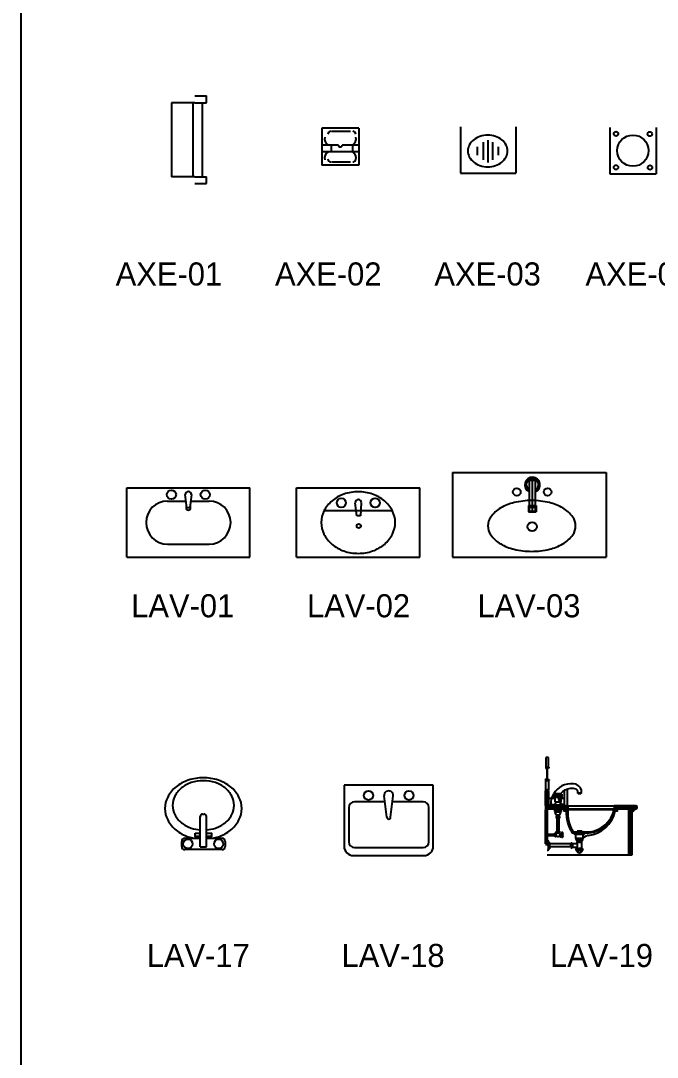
# Model space of a CAD drawing. Header units: millimetres. Extents: x 203.7 to 271.7, y 165.9 to 194.2.
# Drawn here: x 250.18 to 254.32, y 180.43 to 187.16 of the extents above; entities that cross this region are included whole.
import ezdxf

# ---------------------------------------------------------------- set-up
doc = ezdxf.new("R2010")
doc.units = ezdxf.units.MM
doc.linetypes.add('HIDDEN', pattern=[0.375, 0.25, -0.125])
doc.layers.add('1', color=7, linetype='Continuous')
doc.layers.add('ACCESORI', color=252, linetype='Continuous')

# ---------------------------------------------------------------- blocks, each defined once
blk = doc.blocks.new('*X42')
at = {"color": 0}
for p, q in [((2.9687, 1.9187), (2.9701, 1.92)), ((2.9693, 1.9175), (2.9718, 1.92)), ((2.9711, 1.9175), (2.9736, 1.92)), ((2.9729, 1.9175), (2.9754, 1.92)), ((2.9746, 1.9175), (2.9771, 1.92)), ((2.9764, 1.9175), (2.9789, 1.92)), ((2.9782, 1.9175), (2.9807, 1.92)), ((2.9799, 1.9175), (2.9812, 1.9188))]:
    blk.add_line(p, q, dxfattribs=at)
blk = doc.blocks.new('*X41')
at = {"color": 0}
for p, q in [((2.955, 1.9725), (2.955, 1.9725)), ((2.955, 1.9688), (2.955, 1.9688)), ((2.955, 1.965), (2.955, 1.965)), ((2.9559, 1.9706), (2.9559, 1.9706)), ((2.9559, 1.9669), (2.9559, 1.9669)), ((2.9559, 1.9631), (2.9559, 1.9631)), ((2.9569, 1.9725), (2.9569, 1.9725)), ((2.9569, 1.9688), (2.9569, 1.9688)), ((2.9569, 1.965), (2.9569, 1.965)), ((2.9578, 1.9706), (2.9578, 1.9706)), ((2.9578, 1.9669), (2.9578, 1.9669)), ((2.9578, 1.9631), (2.9578, 1.9631)), ((2.9588, 1.9725), (2.9588, 1.9725)), ((2.9588, 1.9688), (2.9588, 1.9688)), ((2.9588, 1.965), (2.9588, 1.965)), ((2.9597, 1.9706), (2.9597, 1.9706)), ((2.9597, 1.9669), (2.9597, 1.9669)), ((2.9597, 1.9631), (2.9597, 1.9631)), ((2.9606, 1.9725), (2.9606, 1.9725)), ((2.9606, 1.9688), (2.9606, 1.9688)), ((2.9606, 1.965), (2.9606, 1.965)), ((2.9616, 1.9706), (2.9616, 1.9706)), ((2.9616, 1.9669), (2.9616, 1.9669)), ((2.9616, 1.9631), (2.9616, 1.9631)), ((2.9625, 1.9725), (2.9625, 1.9725)), ((2.9625, 1.9688), (2.9625, 1.9688)), ((2.9625, 1.965), (2.9625, 1.965)), ((2.9634, 1.9706), (2.9634, 1.9706)), ((2.9634, 1.9669), (2.9634, 1.9669)), ((2.9634, 1.9631), (2.9634, 1.9631)), ((2.9644, 1.9725), (2.9644, 1.9725)), ((2.9644, 1.9688), (2.9644, 1.9688)), ((2.9644, 1.965), (2.9644, 1.965)), ((2.9653, 1.9706), (2.9653, 1.9706)), ((2.9653, 1.9669), (2.9653, 1.9669)), ((2.9653, 1.9631), (2.9653, 1.9631)), ((2.9663, 1.9725), (2.9663, 1.9725)), ((2.9663, 1.9688), (2.9663, 1.9688)), ((2.9663, 1.965), (2.9663, 1.965)), ((2.9672, 1.9706), (2.9672, 1.9706)), ((2.9672, 1.9669), (2.9672, 1.9669)), ((2.9672, 1.9631), (2.9672, 1.9631)), ((2.9681, 1.9725), (2.9681, 1.9725)), ((2.9681, 1.9688), (2.9681, 1.9688)), ((2.9681, 1.965), (2.9681, 1.965)), ((2.9691, 1.9706), (2.9691, 1.9706)), ((2.9691, 1.9669), (2.9691, 1.9669)), ((2.9691, 1.9631), (2.9691, 1.9631)), ((2.97, 1.9725), (2.97, 1.9725)), ((2.97, 1.9688), (2.97, 1.9688)), ((2.97, 1.965), (2.97, 1.965)), ((2.9709, 1.9706), (2.9709, 1.9706)), ((2.9709, 1.9669), (2.9709, 1.9669)), ((2.9709, 1.9631), (2.9709, 1.9631)), ((2.9719, 1.9725), (2.9719, 1.9725)), ((2.9719, 1.9688), (2.9719, 1.9688)), ((2.9719, 1.965), (2.9719, 1.965)), ((2.9728, 1.9706), (2.9728, 1.9706)), ((2.9728, 1.9669), (2.9728, 1.9669)), ((2.9728, 1.9631), (2.9728, 1.9631)), ((2.9738, 1.9725), (2.9738, 1.9725)), ((2.9738, 1.9688), (2.9738, 1.9688)), ((2.9738, 1.965), (2.9738, 1.965)), ((2.9747, 1.9706), (2.9747, 1.9706)), ((2.9747, 1.9669), (2.9747, 1.9669)), ((2.9747, 1.9631), (2.9747, 1.9631)), ((2.9756, 1.9725), (2.9756, 1.9725)), ((2.9756, 1.9688), (2.9756, 1.9688)), ((2.9756, 1.965), (2.9756, 1.965)), ((2.9766, 1.9706), (2.9766, 1.9706)), ((2.9766, 1.9669), (2.9766, 1.9669)), ((2.9766, 1.9631), (2.9766, 1.9631)), ((2.9775, 1.9725), (2.9775, 1.9725)), ((2.9775, 1.9688), (2.9775, 1.9688)), ((2.9775, 1.965), (2.9775, 1.965)), ((2.9784, 1.9706), (2.9784, 1.9706)), ((2.9784, 1.9669), (2.9784, 1.9669)), ((2.9784, 1.9631), (2.9784, 1.9631)), ((2.9794, 1.9725), (2.9794, 1.9725)), ((2.9794, 1.9688), (2.9794, 1.9688)), ((2.9794, 1.965), (2.9794, 1.965)), ((2.9803, 1.9706), (2.9803, 1.9706)), ((2.9803, 1.9669), (2.9803, 1.9669)), ((2.9803, 1.9631), (2.9803, 1.9631)), ((2.9813, 1.9725), (2.9813, 1.9725)), ((2.9813, 1.9688), (2.9813, 1.9688)), ((2.9813, 1.965), (2.9813, 1.965)), ((2.9822, 1.9706), (2.9822, 1.9706)), ((2.9822, 1.9669), (2.9822, 1.9669)), ((2.9822, 1.9631), (2.9822, 1.9631)), ((2.9831, 1.9725), (2.9831, 1.9725)), ((2.9831, 1.9688), (2.9831, 1.9688)), ((2.9831, 1.965), (2.9831, 1.965)), ((2.9841, 1.9706), (2.9841, 1.9706)), ((2.9841, 1.9669), (2.9841, 1.9669)), ((2.9841, 1.9631), (2.9841, 1.9631)), ((2.985, 1.9725), (2.985, 1.9725)), ((2.985, 1.9688), (2.985, 1.9688)), ((2.985, 1.965), (2.985, 1.965)), ((2.9859, 1.9706), (2.9859, 1.9706)), ((2.9859, 1.9669), (2.9859, 1.9669)), ((2.9859, 1.9631), (2.9859, 1.9631)), ((2.9869, 1.9725), (2.9869, 1.9725)), ((2.9869, 1.9688), (2.9869, 1.9688)), ((2.9869, 1.965), (2.9869, 1.965)), ((2.9878, 1.9706), (2.9878, 1.9706)), ((2.9878, 1.9669), (2.9878, 1.9669)), ((2.9878, 1.9631), (2.9878, 1.9631)), ((2.9888, 1.9725), (2.9888, 1.9725)), ((2.9888, 1.9688), (2.9888, 1.9688)), ((2.9888, 1.965), (2.9888, 1.965)), ((2.9897, 1.9706), (2.9897, 1.9706)), ((2.9897, 1.9669), (2.9897, 1.9669)), ((2.9897, 1.9631), (2.9897, 1.9631)), ((2.9906, 1.9725), (2.9906, 1.9725)), ((2.9906, 1.9688), (2.9906, 1.9688)), ((2.9906, 1.965), (2.9906, 1.965)), ((2.9916, 1.9706), (2.9916, 1.9706)), ((2.9916, 1.9669), (2.9916, 1.9669)), ((2.9916, 1.9631), (2.9916, 1.9631)), ((2.9925, 1.9725), (2.9925, 1.9725)), ((2.9925, 1.9688), (2.9925, 1.9688)), ((2.9925, 1.965), (2.9925, 1.965)), ((2.9934, 1.9706), (2.9934, 1.9706)), ((2.9934, 1.9669), (2.9934, 1.9669)), ((2.9934, 1.9631), (2.9934, 1.9631)), ((2.9944, 1.9725), (2.9944, 1.9725)), ((2.9944, 1.9688), (2.9944, 1.9688)), ((2.9944, 1.965), (2.9944, 1.965))]:
    blk.add_line(p, q, dxfattribs=at)
blk = doc.blocks.new('*X40')
at = {"color": 0}
for p, q in [((3.0945, 1.7172), (3.0945, 1.7172)), ((3.0945, 1.7141), (3.0945, 1.7141)), ((3.0953, 1.7188), (3.0953, 1.7188)), ((3.0953, 1.7156), (3.0953, 1.7156)), ((3.0953, 1.7125), (3.0953, 1.7125)), ((3.0961, 1.7172), (3.0961, 1.7172)), ((3.0961, 1.7141), (3.0961, 1.7141)), ((3.0969, 1.7188), (3.0969, 1.7188)), ((3.0969, 1.7156), (3.0969, 1.7156)), ((3.0969, 1.7125), (3.0969, 1.7125)), ((3.0977, 1.7172), (3.0977, 1.7172)), ((3.0977, 1.7141), (3.0977, 1.7141)), ((3.0984, 1.7188), (3.0984, 1.7188)), ((3.0984, 1.7156), (3.0984, 1.7156)), ((3.0984, 1.7125), (3.0984, 1.7125)), ((3.0992, 1.7172), (3.0992, 1.7172)), ((3.0992, 1.7141), (3.0992, 1.7141)), ((3.1, 1.7188), (3.1, 1.7188)), ((3.1, 1.7156), (3.1, 1.7156)), ((3.1, 1.7125), (3.1, 1.7125)), ((3.1008, 1.7172), (3.1008, 1.7172)), ((3.1008, 1.7141), (3.1008, 1.7141)), ((3.1016, 1.7188), (3.1016, 1.7188)), ((3.1016, 1.7156), (3.1016, 1.7156)), ((3.1016, 1.7125), (3.1016, 1.7125)), ((3.1023, 1.7172), (3.1023, 1.7172)), ((3.1023, 1.7141), (3.1023, 1.7141)), ((3.1031, 1.7188), (3.1031, 1.7188)), ((3.1031, 1.7156), (3.1031, 1.7156)), ((3.1031, 1.7125), (3.1031, 1.7125)), ((3.1039, 1.7172), (3.1039, 1.7172)), ((3.1039, 1.7141), (3.1039, 1.7141)), ((3.1047, 1.7188), (3.1047, 1.7188)), ((3.1047, 1.7156), (3.1047, 1.7156)), ((3.1047, 1.7125), (3.1047, 1.7125)), ((3.1055, 1.7172), (3.1055, 1.7172)), ((3.1055, 1.7141), (3.1055, 1.7141)), ((3.1062, 1.7188), (3.1062, 1.7188)), ((3.1062, 1.7156), (3.1062, 1.7156)), ((3.1062, 1.7125), (3.1062, 1.7125)), ((3.107, 1.7172), (3.107, 1.7172)), ((3.107, 1.7141), (3.107, 1.7141)), ((3.1078, 1.7188), (3.1078, 1.7188)), ((3.1078, 1.7156), (3.1078, 1.7156)), ((3.1078, 1.7125), (3.1078, 1.7125)), ((3.1086, 1.7172), (3.1086, 1.7172)), ((3.1086, 1.7141), (3.1086, 1.7141)), ((3.1094, 1.7188), (3.1094, 1.7188)), ((3.1094, 1.7156), (3.1094, 1.7156)), ((3.1094, 1.7125), (3.1094, 1.7125)), ((3.1102, 1.7172), (3.1102, 1.7172)), ((3.1102, 1.7141), (3.1102, 1.7141)), ((3.1109, 1.7188), (3.1109, 1.7188)), ((3.1109, 1.7156), (3.1109, 1.7156)), ((3.1109, 1.7125), (3.1109, 1.7125)), ((3.1117, 1.7172), (3.1117, 1.7172)), ((3.1117, 1.7141), (3.1117, 1.7141)), ((3.1125, 1.7188), (3.1125, 1.7188)), ((3.1125, 1.7156), (3.1125, 1.7156)), ((3.1125, 1.7125), (3.1125, 1.7125)), ((3.1133, 1.7172), (3.1133, 1.7172)), ((3.1133, 1.7141), (3.1133, 1.7141)), ((3.1141, 1.7188), (3.1141, 1.7188)), ((3.1141, 1.7156), (3.1141, 1.7156)), ((3.1141, 1.7125), (3.1141, 1.7125)), ((3.1148, 1.7172), (3.1148, 1.7172)), ((3.1148, 1.7141), (3.1148, 1.7141)), ((3.1156, 1.7188), (3.1156, 1.7188)), ((3.1156, 1.7156), (3.1156, 1.7156)), ((3.1156, 1.7125), (3.1156, 1.7125)), ((3.1164, 1.7172), (3.1164, 1.7172)), ((3.1164, 1.7141), (3.1164, 1.7141)), ((3.1172, 1.7188), (3.1172, 1.7188)), ((3.1172, 1.7156), (3.1172, 1.7156)), ((3.1172, 1.7125), (3.1172, 1.7125)), ((3.118, 1.7172), (3.118, 1.7172)), ((3.118, 1.7141), (3.118, 1.7141)), ((3.1187, 1.7188), (3.1187, 1.7188)), ((3.1187, 1.7156), (3.1187, 1.7156)), ((3.1187, 1.7125), (3.1187, 1.7125)), ((3.1195, 1.7172), (3.1195, 1.7172)), ((3.1195, 1.7141), (3.1195, 1.7141)), ((3.1203, 1.7188), (3.1203, 1.7188)), ((3.1203, 1.7156), (3.1203, 1.7156)), ((3.1203, 1.7125), (3.1203, 1.7125)), ((3.1211, 1.7172), (3.1211, 1.7172)), ((3.1211, 1.7141), (3.1211, 1.7141)), ((3.1219, 1.7188), (3.1219, 1.7188)), ((3.1219, 1.7156), (3.1219, 1.7156)), ((3.1219, 1.7125), (3.1219, 1.7125)), ((3.1227, 1.7172), (3.1227, 1.7172)), ((3.1227, 1.7141), (3.1227, 1.7141)), ((3.1234, 1.7188), (3.1234, 1.7188)), ((3.1234, 1.7156), (3.1234, 1.7156)), ((3.1234, 1.7125), (3.1234, 1.7125)), ((3.1242, 1.7172), (3.1242, 1.7172)), ((3.1242, 1.7141), (3.1242, 1.7141)), ((3.125, 1.7188), (3.125, 1.7188)), ((3.125, 1.7156), (3.125, 1.7156)), ((3.125, 1.7125), (3.125, 1.7125)), ((3.1258, 1.7172), (3.1258, 1.7172)), ((3.1258, 1.7141), (3.1258, 1.7141)), ((3.1266, 1.7188), (3.1266, 1.7188)), ((3.1266, 1.7156), (3.1266, 1.7156)), ((3.1266, 1.7125), (3.1266, 1.7125)), ((3.1273, 1.7172), (3.1273, 1.7172)), ((3.1273, 1.7141), (3.1273, 1.7141)), ((3.1281, 1.7188), (3.1281, 1.7188)), ((3.1281, 1.7156), (3.1281, 1.7156)), ((3.1281, 1.7125), (3.1281, 1.7125)), ((3.1289, 1.7172), (3.1289, 1.7172)), ((3.1289, 1.7141), (3.1289, 1.7141)), ((3.1297, 1.7188), (3.1297, 1.7188)), ((3.1297, 1.7156), (3.1297, 1.7156)), ((3.1297, 1.7125), (3.1297, 1.7125)), ((3.1305, 1.7172), (3.1305, 1.7172)), ((3.1305, 1.7141), (3.1305, 1.7141)), ((3.1312, 1.7188), (3.1312, 1.7188)), ((3.1312, 1.7156), (3.1312, 1.7156)), ((3.1312, 1.7125), (3.1312, 1.7125)), ((3.132, 1.7172), (3.132, 1.7172)), ((3.132, 1.7141), (3.132, 1.7141)), ((3.1328, 1.7188), (3.1328, 1.7188)), ((3.1328, 1.7156), (3.1328, 1.7156)), ((3.1328, 1.7125), (3.1328, 1.7125)), ((3.1336, 1.7172), (3.1336, 1.7172)), ((3.1336, 1.7141), (3.1336, 1.7141)), ((3.1344, 1.7188), (3.1344, 1.7188)), ((3.1344, 1.7156), (3.1344, 1.7156)), ((3.1344, 1.7125), (3.1344, 1.7125)), ((3.1352, 1.7172), (3.1352, 1.7172)), ((3.1352, 1.7141), (3.1352, 1.7141)), ((3.1359, 1.7188), (3.1359, 1.7188)), ((3.1359, 1.7156), (3.1359, 1.7156)), ((3.1359, 1.7125), (3.1359, 1.7125))]:
    blk.add_line(p, q, dxfattribs=at)
blk = doc.blocks.new('*X39')
at = {"color": 0}
for p, q in [((3.0951, 1.7825), (3.0976, 1.785)), ((3.0995, 1.7825), (3.102, 1.785)), ((3.1039, 1.7825), (3.1064, 1.785)), ((3.1083, 1.7825), (3.1108, 1.785)), ((3.1127, 1.7825), (3.1152, 1.785)), ((3.1172, 1.7825), (3.1197, 1.785)), ((3.1216, 1.7825), (3.1241, 1.785)), ((3.126, 1.7825), (3.1285, 1.785)), ((3.1304, 1.7825), (3.1329, 1.785)), ((3.1348, 1.7825), (3.135, 1.7827))]:
    blk.add_line(p, q, dxfattribs=at)
blk = doc.blocks.new('*X38')
at = {"color": 0}
for p, q in [((3.015, 1.972), (3.018, 1.975)), ((3.0168, 1.965), (3.0268, 1.975)), ((3.0257, 1.965), (3.0357, 1.975)), ((3.0315, 1.9532), (3.0396, 1.9613)), ((3.0316, 1.9621), (3.04, 1.9705)), ((3.0317, 1.9446), (3.0395, 1.9524)), ((3.0322, 1.9362), (3.0398, 1.9438)), ((3.033, 1.9281), (3.0403, 1.9355)), ((3.034, 1.9203), (3.0411, 1.9274)), ((3.0352, 1.9127), (3.0422, 1.9196)), ((3.0366, 1.9052), (3.0434, 1.9121)), ((3.0382, 1.898), (3.0449, 1.9047)), ((3.04, 1.891), (3.0466, 1.8975)), ((3.042, 1.8841), (3.0484, 1.8905)), ((3.0441, 1.8774), (3.0505, 1.8837)), ((3.0464, 1.8708), (3.0526, 1.8771)), ((3.0488, 1.8644), (3.055, 1.8706)), ((3.0514, 1.8582), (3.0575, 1.8643)), ((3.0541, 1.852), (3.0602, 1.8581)), ((3.057, 1.8461), (3.063, 1.852)), ((3.06, 1.8402), (3.0659, 1.8461)), ((3.0631, 1.8345), (3.069, 1.8404)), ((3.0663, 1.8289), (3.0722, 1.8347)), ((3.0697, 1.8234), (3.0763, 1.83)), ((3.0771, 1.822), (3.0851, 1.83)), ((3.086, 1.822), (3.0915, 1.8275)), ((3.0948, 1.822), (3.1, 1.8272))]:
    blk.add_line(p, q, dxfattribs=at)
blk = doc.blocks.new('*X37')
at = {"color": 0}
for p, q in [((3.3293, 1.9416), (3.343, 1.9553)), ((3.3347, 1.9559), (3.3539, 1.975)), ((3.3384, 1.9684), (3.345, 1.975)), ((3.3527, 1.965), (3.36, 1.9723)), ((3.2715, 1.8573), (3.316, 1.9018)), ((3.3017, 1.8963), (3.3302, 1.9248)), ((3.3208, 1.9243), (3.3379, 1.9413)), ((3.1301, 1.822), (3.1356, 1.8275)), ((3.139, 1.822), (3.147, 1.83)), ((3.1478, 1.822), (3.1558, 1.83)), ((3.1567, 1.822), (3.1647, 1.83)), ((3.1655, 1.822), (3.1735, 1.83)), ((3.1743, 1.822), (3.183, 1.8306)), ((3.1839, 1.8227), (3.1935, 1.8323)), ((3.1944, 1.8244), (3.2049, 1.8349)), ((3.2057, 1.8268), (3.2174, 1.8386)), ((3.2181, 1.8304), (3.2317, 1.844)), ((3.232, 1.8355), (3.2491, 1.8525)), ((3.2485, 1.8431), (3.277, 1.8717))]:
    blk.add_line(p, q, dxfattribs=at)
blk = doc.blocks.new('*X36')
at = {"color": 0}
for p, q in [((3.34, 1.9877), (3.3523, 2)), ((3.34, 1.9965), (3.3435, 2)), ((3.3412, 1.98), (3.3612, 2)), ((3.35, 1.98), (3.37, 2)), ((3.3589, 1.98), (3.3789, 2)), ((3.3677, 1.98), (3.3877, 2)), ((3.3765, 1.98), (3.3965, 2)), ((3.3854, 1.98), (3.4054, 2)), ((3.3942, 1.98), (3.4142, 2)), ((3.4031, 1.98), (3.4231, 2)), ((3.4119, 1.98), (3.4319, 2)), ((3.4207, 1.98), (3.4407, 2)), ((3.4296, 1.98), (3.4496, 2)), ((3.4384, 1.98), (3.4584, 2)), ((3.4472, 1.98), (3.4672, 2)), ((3.4561, 1.98), (3.4761, 2)), ((3.4649, 1.98), (3.4843, 1.9994)), ((3.4738, 1.98), (3.489, 1.9952)), ((3.4828, 1.9802), (3.4898, 1.9872))]:
    blk.add_line(p, q, dxfattribs=at)
blk = doc.blocks.new('*X35')
at = {"color": 0}
for p, q in [((2.895, 1.9846), (2.9104, 2)), ((2.895, 1.9934), (2.9016, 2)), ((2.8992, 1.98), (2.9192, 2)), ((2.9081, 1.98), (2.9281, 2)), ((2.9169, 1.98), (2.9369, 2)), ((2.9258, 1.98), (2.9458, 2)), ((2.9346, 1.98), (2.9546, 2)), ((2.9434, 1.98), (2.9634, 2)), ((2.9523, 1.98), (2.9723, 2)), ((2.9611, 1.98), (2.9811, 2)), ((2.9699, 1.98), (2.9899, 2)), ((2.9788, 1.98), (2.9988, 2)), ((2.9876, 1.98), (3.0076, 2)), ((2.9965, 1.98), (3.0165, 2)), ((3.0053, 1.98), (3.0253, 2)), ((3.0141, 1.98), (3.0341, 2)), ((3.023, 1.98), (3.04, 1.997)), ((3.0318, 1.98), (3.04, 1.9882))]:
    blk.add_line(p, q, dxfattribs=at)
blk = doc.blocks.new('*X34')
at = {"color": 0}
for p, q in [((3.457, 1.9632), (3.4718, 1.978)), ((3.457, 1.9721), (3.4629, 1.978))]:
    blk.add_line(p, q, dxfattribs=at)
blk = doc.blocks.new('*X33')
at = {"color": 0}
for p, q in [((3.435, 1.9589), (3.4511, 1.975)), ((3.435, 1.9678), (3.4422, 1.975)), ((3.435, 1.9501), (3.455, 1.9701)), ((3.435, 1.9412), (3.455, 1.9612)), ((3.435, 1.9324), (3.455, 1.9524)), ((3.435, 1.9236), (3.455, 1.9436)), ((3.435, 1.9147), (3.455, 1.9347)), ((3.435, 1.9059), (3.455, 1.9259)), ((3.435, 1.897), (3.455, 1.917)), ((3.435, 1.8882), (3.455, 1.9082)), ((3.435, 1.8794), (3.455, 1.8994)), ((3.435, 1.8705), (3.455, 1.8905)), ((3.435, 1.8617), (3.455, 1.8817)), ((3.435, 1.8528), (3.455, 1.8728)), ((3.435, 1.844), (3.455, 1.864)), ((3.435, 1.8352), (3.455, 1.8552)), ((3.435, 1.8263), (3.455, 1.8463)), ((3.435, 1.8175), (3.455, 1.8375)), ((3.435, 1.8087), (3.455, 1.8287)), ((3.435, 1.7998), (3.455, 1.8198)), ((3.435, 1.791), (3.455, 1.811)), ((3.435, 1.7821), (3.455, 1.8021)), ((3.435, 1.7733), (3.455, 1.7933)), ((3.435, 1.7645), (3.455, 1.7845)), ((3.435, 1.7556), (3.455, 1.7756)), ((3.435, 1.7468), (3.455, 1.7668)), ((3.435, 1.7379), (3.455, 1.7579)), ((3.435, 1.7291), (3.455, 1.7491)), ((3.435, 1.7203), (3.455, 1.7403)), ((3.435, 1.7114), (3.455, 1.7314)), ((3.435, 1.7026), (3.455, 1.7226)), ((3.435, 1.6937), (3.455, 1.7137)), ((3.435, 1.6849), (3.455, 1.7049)), ((3.4389, 1.68), (3.455, 1.6961)), ((3.4478, 1.68), (3.455, 1.6872))]:
    blk.add_line(p, q, dxfattribs=at)
blk = doc.blocks.new('*X32')
at = {"color": 0}
for p, q in [((2.895, 1.9669), (2.9031, 1.975)), ((2.895, 1.9581), (2.905, 1.9681)), ((2.895, 1.9492), (2.905, 1.9592)), ((2.895, 1.9404), (2.905, 1.9504)), ((2.895, 1.9316), (2.905, 1.9416)), ((2.895, 1.9227), (2.905, 1.9327)), ((2.895, 1.9139), (2.905, 1.9239)), ((2.895, 1.9051), (2.905, 1.9151)), ((2.895, 1.8962), (2.905, 1.9062)), ((2.895, 1.8874), (2.905, 1.8974)), ((2.895, 1.8785), (2.905, 1.8885)), ((2.895, 1.8697), (2.905, 1.8797)), ((2.895, 1.8609), (2.905, 1.8709)), ((2.895, 1.852), (2.905, 1.862)), ((2.895, 1.8432), (2.905, 1.8532)), ((2.895, 1.8343), (2.905, 1.8443)), ((2.895, 1.8255), (2.905, 1.8355)), ((2.895, 1.8167), (2.905, 1.8267)), ((2.895, 1.8078), (2.905, 1.8178)), ((2.895, 1.799), (2.905, 1.809)), ((2.895, 1.7901), (2.905, 1.8001)), ((2.895, 1.7813), (2.905, 1.7913)), ((2.895, 1.7725), (2.905, 1.7825)), ((2.895, 1.7636), (2.905, 1.7736)), ((2.895, 1.7548), (2.905, 1.7648))]:
    blk.add_line(p, q, dxfattribs=at)
blk = doc.blocks.new('*X31')
at = {"color": 0}
for p, q in [((1.73, -1.0277), (1.7477, -1.01)), ((1.73, -1.0206), (1.7406, -1.01)), ((1.73, -1.0136), (1.7336, -1.01)), ((1.73, -1.0348), (1.75, -1.0148)), ((1.73, -1.0419), (1.75, -1.0219)), ((1.73, -1.0489), (1.75, -1.0289)), ((1.73, -1.056), (1.75, -1.036)), ((1.73, -1.0631), (1.75, -1.0431)), ((1.73, -1.0701), (1.75, -1.0501)), ((1.73, -1.0772), (1.75, -1.0572)), ((1.73, -1.0843), (1.75, -1.0643)), ((1.73, -1.0914), (1.75, -1.0714)), ((1.73, -1.0984), (1.75, -1.0784)), ((1.73, -1.1055), (1.75, -1.0855)), ((1.7346, -1.108), (1.75, -1.0926)), ((1.7416, -1.108), (1.75, -1.0996)), ((1.7487, -1.108), (1.75, -1.1067))]:
    blk.add_line(p, q, dxfattribs=at)
blk = doc.blocks.new('LAV-19')
for p, q in [((-0.05, -0.1882), (-0.069, -0.1882)), ((-0.069, -0.1882), (-0.069, -0.2602)), ((-0.05, -0.2502), (-0.05, -0.1882)), ((-0.069, -0.2602), (-0.063, -0.2602)), ((-0.063, -0.2502), (-0.05, -0.2502)), ((-0.063, -0.2602), (-0.063, -0.2502)), ((-0.062, -0.2512), (-0.062, -0.3351)), ((-0.062, -0.2512), (-0.057, -0.2512)), ((-0.057, -0.3351), (-0.057, -0.2512)), ((-0.056, -0.2512), (-0.056, -0.2602)), ((-0.047, -0.2512), (-0.056, -0.2512)), ((-0.056, -0.2602), (-0.053, -0.2602)), ((-0.053, -0.2602), (-0.053, -0.2582)), ((-0.049, -0.2542), (-0.047, -0.2542)), ((-0.047, -0.2542), (-0.047, -0.2512)), ((-0.069, -0.3261), (-0.063, -0.3261)), ((-0.069, -0.3981), (-0.069, -0.3261)), ((-0.063, -0.3261), (-0.063, -0.3361)), ((-0.063, -0.3361), (-0.05, -0.3361)), ((-0.062, -0.3351), (-0.057, -0.3351)), ((-0.056, -0.3261), (-0.053, -0.3261)), ((-0.056, -0.3351), (-0.056, -0.3261)), ((-0.047, -0.3351), (-0.056, -0.3351)), ((-0.053, -0.3261), (-0.053, -0.3281)), ((-0.05, -0.3361), (-0.05, -0.3981)), ((-0.049, -0.3321), (-0.047, -0.3321)), ((-0.047, -0.3321), (-0.047, -0.3351)), ((-0.07, -0.4011), (-0.05, -0.4011)), ((-0.07, -0.4991), (-0.07, -0.4011)), ((-0.05, -0.3981), (-0.069, -0.3981)), ((-0.05, -0.4011), (-0.05, -0.4991)), ((0.05, -0.4027), (0.05, -0.4936)), ((0.07, -0.3925), (0.07, -0.5011)), ((-0.05, -0.4511), (-0.01, -0.4511)), ((-0.015, -0.4261), (-0.015, -0.4298)), ((-0.015, -0.4261), (0.035, -0.4261)), ((-0.015, -0.4298), (0.035, -0.4298)), ((-0.015, -0.4323), (-0.015, -0.4398)), ((0.035, -0.4323), (-0.015, -0.4323)), ((0.035, -0.4398), (-0.015, -0.4398)), ((-0.015, -0.4423), (-0.015, -0.4461)), ((-0.015, -0.4423), (0.035, -0.4423)), ((-0.015, -0.4461), (0.035, -0.4461)), ((-0.0138, -0.4298), (-0.0138, -0.4323)), ((-0.0138, -0.4398), (-0.0138, -0.4423)), ((-0.01, -0.4211), (-0.01, -0.4261)), ((-0.01, -0.4211), (0.03, -0.4211)), ((-0.01, -0.4461), (-0.01, -0.4761)), ((0.03, -0.4211), (0.03, -0.4261)), ((0.03, -0.4461), (0.03, -0.4761)), ((0.03, -0.4511), (0.05, -0.4511)), ((0.0337, -0.4298), (0.0337, -0.4323)), ((0.0337, -0.4398), (0.0337, -0.4423)), ((0.035, -0.4261), (0.035, -0.4298)), ((0.035, -0.4323), (0.035, -0.4398)), ((0.035, -0.4423), (0.035, -0.4461)), ((-0.05, -0.4991), (-0.07, -0.4991)), ((0.075, -0.5011), (-0.07, -0.5011)), ((-0.07, -0.5011), (-0.07, -0.5211)), ((-0.07, -0.5211), (0.075, -0.5211)), ((-0.06, -0.5261), (-0.07, -0.5261)), ((-0.07, -0.7486), (-0.07, -0.5261)), ((-0.06, -0.5261), (-0.06, -0.7486)), ((-0.0413, -0.4976), (-0.0413, -0.5011)), ((-0.0373, -0.4936), (-0.0084, -0.4936)), ((-0.02, -0.4991), (-0.02, -0.5011)), ((-0.017, -0.4961), (0.037, -0.4961)), ((-0.0125, -0.5281), (-0.0105, -0.5261)), ((-0.0125, -0.5281), (-0.0125, -0.5391)), ((0.0305, -0.5261), (-0.0105, -0.5261)), ((-0.01, -0.4761), (0.03, -0.4761)), ((-0.005, -0.4761), (-0.005, -0.4861)), ((-0.005, -0.5211), (-0.005, -0.5261)), ((0.025, -0.4761), (0.025, -0.4861)), ((0.025, -0.5211), (0.025, -0.5261)), ((0.0284, -0.4936), (0.051, -0.4936)), ((0.0305, -0.5261), (0.0325, -0.5281)), ((0.0325, -0.5391), (0.0325, -0.5281)), ((0.04, -0.4991), (0.04, -0.5011)), ((0.055, -0.4976), (0.055, -0.5011)), ((0.075, -0.5011), (0.375, -0.5011)), ((0.075, -0.5011), (0.075, -0.5211)), ((0.075, -0.5211), (0.375, -0.5211)), ((0.075, -0.5261), (0.3775, -0.5261)), ((0.375, -0.5011), (0.375, -0.5211)), ((0.516, -0.5011), (0.375, -0.5011)), ((0.375, -0.5211), (0.516, -0.5211)), ((0.47, -0.5261), (0.49, -0.5261)), ((0.47, -0.8211), (0.47, -0.5261)), ((0.49, -0.5261), (0.49, -0.8211)), ((0.51, -0.5231), (0.492, -0.5231)), ((0.492, -0.5231), (0.492, -0.5411)), ((0.51, -0.5281), (0.51, -0.5231)), ((0.525, -0.5121), (0.525, -0.5101)), ((-0.0125, -0.5391), (-0.0105, -0.5411)), ((-0.0105, -0.5411), (0.0305, -0.5411)), ((0, -0.5811), (0, -0.5711)), ((0, -0.5711), (0.02, -0.5711)), ((0.02, -0.5811), (0, -0.5811)), ((0.0012, -0.5711), (0.0012, -0.5811)), ((0.0025, -0.5686), (0.0025, -0.5711)), ((0.0037, -0.5811), (0.0037, -0.6661)), ((0.005, -0.5711), (0.005, -0.5811)), ((0.015, -0.5711), (0.015, -0.5811)), ((0.0162, -0.5811), (0.0162, -0.6661)), ((0.0175, -0.5686), (0.0175, -0.5711)), ((0.0187, -0.5711), (0.0187, -0.5811)), ((0.02, -0.5711), (0.02, -0.5811)), ((0.0305, -0.5411), (0.0325, -0.5391)), ((0.492, -0.5411), (0.497, -0.5411)), ((0, -0.6671), (0.001, -0.6661)), ((0, -0.6726), (0, -0.6671)), ((0, -0.6726), (0.001, -0.6736)), ((0.001, -0.6661), (0.019, -0.6661)), ((0.019, -0.6661), (0.02, -0.6671)), ((0.019, -0.6736), (0.02, -0.6726)), ((0.02, -0.6671), (0.02, -0.6726)), ((0.125, -0.6711), (0.135, -0.6711)), ((0.135, -0.6661), (0.135, -0.6686)), ((0.165, -0.6661), (0.135, -0.6661)), ((0.135, -0.6686), (0.165, -0.6686)), ((0.135, -0.6711), (0.165, -0.6711)), ((0.135, -0.6711), (0.135, -0.6736)), ((0.1425, -0.6686), (0.1433, -0.6711)), ((0.148, -0.6686), (0.148, -0.6711)), ((0.152, -0.6686), (0.152, -0.6711)), ((0.1575, -0.6686), (0.1566, -0.6711)), ((0.165, -0.6686), (0.165, -0.6661)), ((0.165, -0.6711), (0.165, -0.6736)), ((0.175, -0.6711), (0.165, -0.6711)), ((-0.06, -0.6848), (-0.0125, -0.6848)), ((-0.06, -0.6948), (-0.0125, -0.6948)), ((-0.0563, -0.7286), (-0.06, -0.7286)), ((-0.05, -0.7826), (-0.05, -0.7346)), ((-0.05, -0.7386), (-0.047, -0.7386)), ((-0.0125, -0.6836), (-0.0125, -0.6961)), ((-0.01, -0.6836), (-0.0125, -0.6836)), ((-0.0125, -0.6961), (-0.01, -0.6961)), ((-0.01, -0.6781), (-0.008, -0.6761)), ((-0.01, -0.7016), (-0.01, -0.6781)), ((-0.008, -0.7036), (-0.01, -0.7016)), ((-0.008, -0.6761), (-0.0045, -0.6761)), ((-0.0045, -0.7036), (-0.008, -0.7036)), ((-0.0045, -0.6761), (-0.0025, -0.6781)), ((-0.0025, -0.7016), (-0.0045, -0.7036)), ((-0.0025, -0.6781), (-0.0025, -0.7016)), ((0.001, -0.6736), (0.019, -0.6736)), ((0.0025, -0.6793), (0.0025, -0.6736)), ((0.0175, -0.6736), (0.0175, -0.6793)), ((0.0225, -0.6781), (0.0245, -0.6761)), ((0.0225, -0.6781), (0.0225, -0.7016)), ((0.0225, -0.7016), (0.0245, -0.7036)), ((0.028, -0.6761), (0.0245, -0.6761)), ((0.0245, -0.7036), (0.028, -0.7036)), ((0.028, -0.6761), (0.03, -0.6781)), ((0.028, -0.7036), (0.03, -0.7016)), ((0.03, -0.7016), (0.03, -0.6781)), ((0.03, -0.6861), (0.035, -0.6861)), ((0.03, -0.6936), (0.035, -0.6936)), ((0.035, -0.6751), (0.035, -0.7046)), ((0.0374, -0.6736), (0.0365, -0.6736)), ((0.0365, -0.7061), (0.0374, -0.7061)), ((0.0404, -0.6761), (0.0413, -0.6822)), ((0.0413, -0.6974), (0.0404, -0.7035)), ((0.115, -0.6786), (0.115, -0.6796)), ((0.121, -0.6836), (0.119, -0.6836)), ((0.1225, -0.6836), (0.1775, -0.6836)), ((0.125, -0.6861), (0.175, -0.6861)), ((0.125, -0.6876), (0.125, -0.7121)), ((0.125, -0.7111), (0.175, -0.7111)), ((0.1287, -0.7196), (0.1297, -0.7186)), ((0.1287, -0.7196), (0.1287, -0.7251)), ((0.1287, -0.7251), (0.1297, -0.7261)), ((0.1297, -0.7186), (0.1702, -0.7186)), ((0.1297, -0.7261), (0.1702, -0.7261)), ((0.13, -0.7161), (0.13, -0.7186)), ((0.1312, -0.7186), (0.1312, -0.7261)), ((0.135, -0.6736), (0.165, -0.6736)), ((0.135, -0.6786), (0.165, -0.6786)), ((0.135, -0.7461), (0.135, -0.7386)), ((0.135, -0.7386), (0.165, -0.7386)), ((0.1375, -0.7186), (0.1375, -0.7261)), ((0.1375, -0.7321), (0.1385, -0.7311)), ((0.1375, -0.7361), (0.1375, -0.7321)), ((0.1375, -0.7361), (0.1625, -0.7361)), ((0.1385, -0.7311), (0.1615, -0.7311)), ((0.14, -0.7311), (0.14, -0.7261)), ((0.16, -0.7311), (0.16, -0.7261)), ((0.1615, -0.7311), (0.1625, -0.7321)), ((0.1625, -0.7186), (0.1625, -0.7261)), ((0.1625, -0.7361), (0.1625, -0.7321)), ((0.165, -0.7761), (0.165, -0.7386)), ((0.1687, -0.7186), (0.1687, -0.7261)), ((0.17, -0.7186), (0.17, -0.7161)), ((0.1702, -0.7186), (0.1712, -0.7196)), ((0.1702, -0.7261), (0.1712, -0.7251)), ((0.1712, -0.7251), (0.1712, -0.7196)), ((0.181, -0.6836), (0.179, -0.6836)), ((0.185, -0.6791), (0.185, -0.6796)), ((-0.07, -0.7486), (-0.06, -0.7486)), ((-0.07, -0.7536), (-0.06, -0.7536)), ((-0.0625, -0.7486), (-0.0625, -0.7536)), ((-0.06, -0.7486), (-0.06, -0.7536)), ((-0.06, -0.7886), (-0.056, -0.7886)), ((-0.047, -0.7836), (-0.05, -0.7836)), ((-0.045, -0.7406), (-0.045, -0.7816)), ((0.095, -0.7486), (-0.045, -0.7486)), ((0.095, -0.7686), (-0.045, -0.7686)), ((0.0925, -0.7486), (0.0925, -0.7686)), ((0.095, -0.7446), (0.096, -0.7436)), ((0.095, -0.7446), (0.095, -0.7726)), ((0.095, -0.7473), (0.1025, -0.7473)), ((0.095, -0.7586), (0.1025, -0.7586)), ((0.095, -0.7698), (0.1025, -0.7698)), ((0.095, -0.7726), (0.096, -0.7736)), ((0.1015, -0.7436), (0.096, -0.7436)), ((0.096, -0.7736), (0.1015, -0.7736)), ((0.1015, -0.7436), (0.1025, -0.7446)), ((0.1015, -0.7736), (0.1025, -0.7726)), ((0.1025, -0.7446), (0.1025, -0.7726)), ((0.1025, -0.7461), (0.135, -0.7461)), ((0.1025, -0.7711), (0.135, -0.7711)), ((0.105, -0.7461), (0.105, -0.7711)), ((0.1275, -0.7821), (0.1285, -0.7811)), ((0.1275, -0.7821), (0.1275, -0.7901)), ((0.1275, -0.7901), (0.1285, -0.7911)), ((0.1715, -0.7811), (0.1285, -0.7811)), ((0.1285, -0.7911), (0.1715, -0.7911)), ((0.1675, -0.7786), (0.1325, -0.7786)), ((0.135, -0.7761), (0.135, -0.7711)), ((0.135, -0.7761), (0.165, -0.7761)), ((0.1715, -0.7811), (0.1725, -0.7821)), ((0.1715, -0.7911), (0.1725, -0.7901)), ((0.1725, -0.7901), (0.1725, -0.7821)), ((0.47, -0.8211), (-0.06, -0.8211)), ((0.49, -0.8211), (0.47, -0.8211))]:
    blk.add_line(p, q)
at = {"linetype": 'HIDDEN'}
for p, q in [((0.0208, -0.4645), (0.0193, -0.4585)), ((0.0213, -0.4561), (0.0287, -0.4561)), ((0.0225, -0.4774), (0.0225, -0.4661)), ((0.0228, -0.4661), (0.0272, -0.4661)), ((0.0275, -0.4661), (0.0275, -0.4833)), ((0.0291, -0.4645), (0.0306, -0.4585))]:
    blk.add_line(p, q, dxfattribs=at)
for points in [[(0.03, -0.4218, -0.212363), (0.0915, -0.3878, -0.154217), (0.1262, -0.3919, -0.194383), (0.1377, -0.407), (0.1377, -0.4168, 0.414214), (0.1392, -0.4183), (0.1624, -0.4183, 0.414214), (0.1639, -0.4168), (0.1639, -0.4042, 0.065024), (0.1634, -0.4003, 0.326656), (0.1114, -0.3583, 0.299012), (-0.0185, -0.4258, 0.175763), (-0.0348, -0.4933, 0.175763)], [(0.1414, -0.4183), (0.1414, -0.4205, 0.414214), (0.1429, -0.422), (0.1587, -0.422, 0.414214), (0.1602, -0.4205), (0.1602, -0.4183)], [(0.0753, -0.5261, 0.160655), (0.11, -0.6711), (0.125, -0.6711), (0.125, -0.6736), (0.135, -0.6736), (0.135, -0.6791), (0.1056, -0.6791, -0.154191), (0.0667, -0.5361), (0.05, -0.5361), (0.05, -0.5261), (0.075, -0.5261)], [(0.129, -0.7161), (0.171, -0.7161, 0.414214), (0.175, -0.7121), (0.175, -0.6871)], [(0.2075, -0.6936, 0.178313), (0.1819, -0.7062, -0.199058), (0.1791, -0.7075), (0.176, -0.7075, 0.414214), (0.175, -0.7085, 0.414214)]]:
    blk.add_lwpolyline(points, format="xyb")
blk.add_lwpolyline([(0.0437, -0.4934, -0.312011), (0.0144, -0.4533, -0.146523), (0.0271, -0.4258, -0.014114), (0.03, -0.4218, -0.154217)], format="xyb", dxfattribs=at)
blk.add_lwpolyline([(0.175, -0.6711), (0.185, -0.6711), (0.2124, -0.6711, 0.324361), (0.375, -0.5261), (0.395, -0.5261), (0.395, -0.5361), (0.3808, -0.5361, -0.312804), (0.2128, -0.6791), (0.185, -0.6791), (0.165, -0.6791), (0.165, -0.6736), (0.175, -0.6736)], format="xyb", close=True)
for centre, radius, start, end in [((-0.049, -0.2582), 0.004, 90, 180), ((-0.049, -0.3281), 0.004, 180, 270), ((-0.0373, -0.4976), 0.004, 90, 180), ((-0.017, -0.4991), 0.003, 90, 180), ((-0.015, -0.4861), 0.01, 270, 0), ((0.035, -0.4861), 0.01, 180, 255.52249), ((0.037, -0.4991), 0.003, 0, 90), ((0.051, -0.4976), 0.004, 0, 90), ((0.1861, -0.4938), 0.2009, 276.11576, 347.85866), ((0.51, -0.5411), 0.013, 90, 180), ((0.516, -0.5101), 0.009, 0, 90), ((0.516, -0.5121), 0.009, 270, 0), ((0.01, -0.5411), 0.0195, 180, 0), ((-0.0193, -0.5703), 0.0219, 5.90524, 45.00329), ((0.0392, -0.5703), 0.0219, 134.99671, 174.09476), ((-0.056, -0.7346), 0.006, 0, 90), ((-0.047, -0.7406), 0.002, 0, 90), ((-0.0075, -0.5798), 0.1, 272.86598, 278.17123), ((-0.0075, -0.7998), 0.1, 81.82877, 87.13402), ((0.01, -0.7017), 0.0231, 81.82877, 98.17123), ((0.01, -0.6779), 0.0231, 261.82877, 278.17123), ((0.0275, -0.5798), 0.1, 261.82877, 267.13402), ((0.0275, -0.7998), 0.1, 92.86598, 98.17123), ((0.0365, -0.6751), 0.0015, 90, 180), ((0.0365, -0.7046), 0.0015, 180, 270), ((0.0374, -0.6766), 0.003, 8.74616, 90), ((0.0374, -0.7031), 0.003, 270, 351.25384), ((0.051, -0.6899), 0.0104, 153.87536, 206.01286), ((-0.0081, -0.6898), 0.05, 351.25384, 8.74616), ((-0.0077, -0.6898), 0.0493, 355.43062, 4.45687), ((0.119, -0.6796), 0.004, 180, 270), ((0.121, -0.6876), 0.004, 0, 90), ((0.129, -0.7121), 0.004, 180, 270), ((0.1362, -0.7386), 0.00125, 89.99974, 180), ((0.1362, -0.7361), 0.00125, 270.00026, 0), ((0.1637, -0.7361), 0.00125, 180, 269.99974), ((0.1637, -0.7386), 0.00125, 0, 90.00026), ((0.179, -0.6876), 0.004, 90, 180), ((0.181, -0.6796), 0.004, 270, 0), ((-0.056, -0.7826), 0.006, 270, 0), ((-0.047, -0.7816), 0.002, 270, 360), ((0.1325, -0.7811), 0.0025, 89.99974, 180), ((0.1325, -0.7761), 0.0025, 270.00026, 0), ((0.15, -0.7884), 0.0177, 188.79741, 351.20259), ((0.105, -0.7586), 0.0325, 337.38014, 22.61986), ((0.1675, -0.7761), 0.0025, 180, 269.99974), ((0.1675, -0.7811), 0.0025, 0, 90.00026)]:
    blk.add_arc(centre, radius, start, end)
for centre, start, end in [((0.0213, -0.4581), 90, 194.03624), ((0.0228, -0.4641), 194.03624, 270), ((0.0272, -0.4641), 270, 345.96376), ((0.0287, -0.4581), 345.96376, 90)]:
    blk.add_arc(centre, 0.002, start, end, dxfattribs=at)
for name, p in [('*X31', (-1.8, 0.6089)), ('*X35', (-2.965, -2.5011)), ('*X32', (-2.965, -2.5011)), ('*X41', (-2.965, -2.5016)), ('*X38', (-2.965, -2.5011)), ('*X37', (-2.965, -2.5011)), ('*X36', (-2.965, -2.5011)), ('*X33', (-2.965, -2.5011)), ('*X34', (-2.965, -2.5011)), ('*X42', (-2.965, -2.5011)), ('*X39', (-2.965, -2.5011)), ('*X40', (-2.965, -2.5016))]:
    blk.add_blockref(name, p)
at = {"xscale": -1, "rotation": 180}
blk.add_blockref('*X42', (-2.965, 1.2539), dxfattribs=at)
blk = doc.blocks.new('LAV-18')
for p, q in [((0.2896, 0), (-0.2896, 0)), ((0.2896, -0.3962), (0.2896, 0)), ((-0.2896, 0), (-0.2896, -0.3962)), ((-0.0232, -0.1083), (-0.2217, -0.1083)), ((-0.0126, -0.208), (-0.0294, -0.0702)), ((0.0126, -0.208), (0.0294, -0.0702)), ((0.2235, -0.1083), (0.0232, -0.1083)), ((-0.2588, -0.1454), (-0.2588, -0.368)), ((0.2606, -0.368), (0.2606, -0.1454)), ((-0.2286, -0.4572), (0.2286, -0.4572)), ((-0.2217, -0.4051), (0.2235, -0.4051))]:
    blk.add_line(p, q)
for centre in [(-0.1312, -0.0666), (0.1312, -0.0666)]:
    blk.add_circle(centre, 0.0296)
for centre, radius, start, end in [((0, -0.0666), 0.0296, 353.04224, 186.95776), ((-0.2217, -0.1454), 0.0371, 90, 180), ((0.2235, -0.1454), 0.0371, 0, 90), ((0, -0.2081), 0.0125, 179.35285, 0.64715), ((-0.2286, -0.3962), 0.061, 180, 270), ((-0.2217, -0.368), 0.0371, 180, 270), ((0.2235, -0.368), 0.0371, 270, 0), ((0.2286, -0.3962), 0.061, 270, 0)]:
    blk.add_arc(centre, radius, start, end)
blk = doc.blocks.new('LAV-17')
for p, q in [((0.0119, -0.282), (0.0119, -0.0851)), ((0.0269, -0.0701), (0.0369, -0.0701)), ((0.0519, -0.282), (0.0519, -0.0851)), ((-0.1087, -0.2805), (-0.1087, -0.2473)), ((-0.0887, -0.2273), (0.0119, -0.2273)), ((0.0519, -0.2273), (0.1543, -0.2273)), ((0.1743, -0.2473), (0.1743, -0.2805)), ((0.1543, -0.3005), (-0.0887, -0.3005)), ((0.0119, -0.282), (0.0519, -0.282))]:
    blk.add_line(p, q)
for points in [[(0.093, -0.2273, 0.030665), (0.1298, -0.2176, 0.088944), (0.2084, -0.1749, 0.104948), (0.2635, -0.1077, 0.119964), (0.2815, -0.0337, 0.119964), (0.2635, 0.0404, 0.104948), (0.2084, 0.1075, 0.088944), (0.1298, 0.1502, 0.080201), (0.032, 0.166, 0.080201), (-0.0658, 0.1502, 0.088944), (-0.1444, 0.1075, 0.104948), (-0.1995, 0.0404, 0.119964), (-0.2175, -0.0337, 0.119964)], [(0.0519, -0.1728, 0.060193), (0.1103, -0.1609, 0.089025), (0.1733, -0.1266, 0.104913), (0.2174, -0.0728, 0.119789), (0.2318, -0.0134, 0.119789), (0.2174, 0.0461, 0.104913), (0.1733, 0.0999, 0.089025), (0.1103, 0.1342, 0.080328), (0.032, 0.1469, 0.080328), (-0.0463, 0.1342, 0.089025), (-0.1093, 0.0999, 0.104913), (-0.1534, 0.0461, 0.119789), (-0.1678, -0.0134, 0.119789)], [(-0.2175, -0.0337, 0.119964), (-0.1995, -0.1077, 0.104948), (-0.1444, -0.1749, 0.088944), (-0.0658, -0.2176, 0.030665), (-0.029, -0.2273, 0.080201)], [(-0.1678, -0.0134, 0.119789), (-0.1534, -0.0728, 0.104913), (-0.1093, -0.1266, 0.089025), (-0.0463, -0.1609, 0.059983), (0.0119, -0.1728, 0.080328)]]:
    blk.add_lwpolyline(points, format="xyb")
for points in [[(0.0119, -0.215), (-0.02, -0.215), (-0.02, -0.195)], [(-0.02, -0.195), (0.0119, -0.195)], [(0.0519, -0.195), (0.085, -0.195), (0.085, -0.215), (0.0519, -0.215)]]:
    blk.add_lwpolyline(points)
for centre in [(-0.0681, -0.2635), (0.1319, -0.2635)]:
    blk.add_circle(centre, 0.03)
for centre, radius, start, end in [((0.0269, -0.0851), 0.015, 90, 180), ((0.0369, -0.0851), 0.015, 0, 90), ((-0.0887, -0.2473), 0.02, 90, 180), ((0.1543, -0.2473), 0.02, 0, 90), ((-0.0887, -0.2805), 0.02, 180, 270), ((0.1543, -0.2805), 0.02, 270, 0)]:
    blk.add_arc(centre, radius, start, end)
blk = doc.blocks.new('PTAVASO')
for p, q in [((-0.05, 0), (-0.05, -0.1)), ((0.05, 0), (0.05, -0.1))]:
    blk.add_line(p, q)
blk.add_circle((0, -0.05), 0.0338)
at = {"layer": '1'}
blk.add_line((-0.05, -0.1), (0.05, -0.1), dxfattribs=at)
blk = doc.blocks.new('PPAPL')
for p, q in [((-0.175, 0.0252), (-0.19, 0.0252)), ((-0.19, 0), (-0.19, 0.0252)), ((-0.175, 0), (-0.175, 0.0252)), ((0, 0.0252), (-0.015, 0.0252)), ((-0.015, 0), (-0.015, 0.0252)), ((0, 0), (0, 0.0252)), ((-0.015, 0.0167), (-0.175, 0.0167)), ((-0.175, 0), (-0.175, -0.05)), ((-0.015, 0), (-0.015, -0.05)), ((-0.015, -0.0033), (-0.175, -0.0033))]:
    blk.add_line(p, q)
at = {"layer": '1'}
blk.add_line((-0.175, -0.05), (-0.015, -0.05), dxfattribs=at)
blk = doc.blocks.new('PJAB')
for p, q in [((-0.06, 0), (-0.06, -0.1)), ((0.06, 0), (0.06, -0.1)), ((-0.0235, -0.0432), (-0.0235, -0.0609)), ((-0.0109, -0.0331), (-0.0109, -0.0711)), ((-0.0007, -0.029), (-0.0007, -0.0771)), ((0.0094, -0.0331), (0.0094, -0.0711)), ((0.022, -0.0432), (0.022, -0.0609))]:
    blk.add_line(p, q)
blk.add_lwpolyline([(-0.0007, -0.0862, 0.079564), (0.0161, -0.0835, 0.088538), (0.0297, -0.0762, 0.105116), (0.0392, -0.0647, 0.120847), (0.0423, -0.0521, 0.120847), (0.0392, -0.0394, 0.105116), (0.0297, -0.0279, 0.088538), (0.0161, -0.0207, 0.079564), (-0.0007, -0.0179, 0.079564), (-0.0176, -0.0207, 0.088538), (-0.0312, -0.0279, 0.105116), (-0.0407, -0.0394, 0.120847), (-0.0438, -0.0521, 0.120847), (-0.0407, -0.0647, 0.105116), (-0.0312, -0.0762, 0.088538), (-0.0176, -0.0835, 0.079564)], format="xyb", close=True)
at = {"layer": '1'}
blk.add_line((-0.06, -0.1), (0.06, -0.1), dxfattribs=at)

msp = doc.modelspace()

# ---------------------------------------------------------------- linework, layer by layer
at = {"color": 5}
msp.add_line((250.1824, 193.8946), (250.1824, 165.8946), dxfattribs=at)
at = {"layer": 'ACCESORI'}
for p, q in [((252.1384, 186.4673), (252.1384, 186.2273)), ((252.2006, 186.4471), (252.3246, 186.4471)), ((252.3784, 186.4673), (252.3784, 186.2273)), ((252.1384, 186.3573), (252.1384, 186.3373)), ((252.1989, 186.3573), (252.1989, 186.3136)), ((252.3379, 186.3573), (252.3379, 186.3136)), ((252.3784, 186.3573), (252.3784, 186.3373)), ((252.2006, 186.2475), (252.3246, 186.2475)), ((252.9862, 184.2314), (253.9862, 184.2314)), ((252.9862, 184.2314), (252.9862, 183.6814)), ((253.9862, 184.2314), (253.9862, 183.6814)), ((250.8712, 184.1314), (251.6712, 184.1314)), ((250.8712, 183.6814), (250.8712, 184.1314)), ((251.6712, 183.6814), (251.6712, 184.1314)), ((251.9747, 183.6814), (251.9747, 184.1314)), ((251.9747, 184.1314), (252.7747, 184.1314)), ((252.7747, 183.6814), (252.7747, 184.1314)), ((253.4847, 184.1814), (253.5247, 184.1814)), ((253.4847, 184.1814), (253.4847, 183.9814)), ((253.5047, 184.1814), (253.5047, 183.9814)), ((253.5247, 184.1814), (253.5247, 183.9814)), ((251.2612, 184.0027), (251.2512, 184.0877)), ((251.2912, 184.0877), (251.2812, 184.0027)), ((251.1362, 184.0464), (251.2561, 184.0464)), ((251.2812, 184.0027), (251.2612, 184.0027)), ((251.2864, 184.0464), (251.4062, 184.0464)), ((252.3647, 183.9493), (252.3547, 184.0343)), ((252.3947, 184.0343), (252.3896, 183.9493)), ((253.4797, 184.0164), (253.4797, 183.9764)), ((253.4797, 184.0164), (253.5297, 184.0164)), ((253.4847, 184.0064), (253.5247, 184.0064)), ((253.5297, 184.0164), (253.5297, 183.9764)), ((252.5962, 183.983), (252.1533, 183.983)), ((252.3896, 183.9493), (252.3647, 183.9493)), ((253.4797, 183.9764), (253.5297, 183.9764)), ((253.4847, 183.9814), (253.5247, 183.9814)), ((251.1362, 183.7664), (251.4062, 183.7664)), ((250.8712, 183.6814), (251.6712, 183.6814)), ((251.9747, 183.6814), (252.7747, 183.6814)), ((252.9862, 183.6814), (253.9862, 183.6814)), ((252.9862, 183.6814), (253.9862, 183.6814))]:
    msp.add_line(p, q, dxfattribs=at)
at = {"layer": 'ACCESORI', "color": 7}
for p, q in [((252.3784, 186.4673), (252.1384, 186.4673)), ((252.246, 186.3573), (252.1384, 186.3573)), ((252.3784, 186.3573), (252.2708, 186.3573)), ((252.3784, 186.3136), (252.1384, 186.3136)), ((252.3784, 186.2273), (252.1384, 186.2273))]:
    msp.add_line(p, q, dxfattribs=at)
at = {"layer": 'ACCESORI'}
msp.add_lwpolyline([(253.217, 183.8845, 0.156516), (253.2355, 183.8268, 0.106645), (253.3004, 183.7678, 0.072485), (253.3875, 183.733, 0.058909), (253.5019, 183.7195, 0.058909), (253.6164, 183.733, 0.072485), (253.7035, 183.7678, 0.106645), (253.7684, 183.8268, 0.156516), (253.7869, 183.8845, 0.156516), (253.7684, 183.9422, 0.106645), (253.7035, 184.0012, 0.072485), (253.6164, 184.036, 0.058909), (253.5019, 184.0495, 0.058909), (253.3875, 184.036, 0.072485), (253.3004, 184.0012, 0.106645), (253.2355, 183.9422, 0.156516)], format="xyb", close=True, dxfattribs=at)
for centre, radius in [((254.0493, 186.4306), 0.0145), ((254.2687, 186.4293), 0.0145), ((254.0493, 186.2127), 0.0145), ((254.27, 186.2114), 0.0145), ((251.1612, 184.0877), 0.03), ((251.3812, 184.0877), 0.03), ((252.2647, 184.0343), 0.03), ((252.4847, 184.0343), 0.03), ((253.4047, 184.1054), 0.025), ((253.6047, 184.1054), 0.025), ((252.3783, 183.8845), 0.0136), ((253.5047, 183.8794), 0.0298)]:
    msp.add_circle(centre, radius, dxfattribs=at)
for centre, radius, start, end in [((252.1972, 186.4271), 0.02, 90, 180), ((252.3392, 186.4271), 0.02, 0, 90), ((252.2049, 186.3983), 0.0486, 166.87434, 237.61205), ((252.2584, 186.3573), 0.0124, 180, 0), ((252.3119, 186.3983), 0.0486, 302.38795, 13.12566), ((252.2049, 186.2726), 0.0486, 122.38795, 193.12566), ((252.3119, 186.2726), 0.0486, 346.87434, 57.61205), ((252.1972, 186.2675), 0.02, 180, 270), ((252.3392, 186.2675), 0.02, 270, 0), ((253.5063, 184.1517), 0.0497, 291.74253, 244.23308), ((253.5063, 184.1517), 0.0397, 297.63203, 237.02558), ((251.2712, 184.0877), 0.02, 0, 180), ((252.36, 183.8618), 0.2421, 109.04355, 129.80557), ((252.3747, 183.8191), 0.2872, 90, 109.04355), ((252.3747, 183.8191), 0.2872, 70.95645, 90), ((252.3895, 183.8618), 0.2421, 50.19443, 70.95645), ((251.1362, 183.9064), 0.14, 90, 270), ((251.2712, 184.0027), 0.015, 138.1701, 41.8299), ((251.4062, 183.9064), 0.14, 270, 90), ((252.3373, 183.889), 0.2067, 129.80557, 153.57004), ((252.3759, 184.0364), 0.02, 0, 180), ((252.4121, 183.889), 0.2067, 26.42996, 50.19443), ((252.3024, 183.9064), 0.1677, 153.57004, 180), ((252.4471, 183.9064), 0.1677, 0, 26.42996), ((252.3024, 183.9064), 0.1677, 180, 206.42996), ((252.4471, 183.9064), 0.1677, 333.57004, 0), ((252.3373, 183.9237), 0.2067, 206.42996, 230.19443), ((252.4121, 183.9237), 0.2067, 309.80557, 333.57004), ((252.36, 183.9509), 0.2421, 230.19443, 250.95645), ((252.3895, 183.9509), 0.2421, 289.04355, 309.80557), ((252.3747, 183.9936), 0.2872, 250.95645, 270), ((252.3747, 183.9936), 0.2872, 270, 289.04355)]:
    msp.add_arc(centre, radius, start, end, dxfattribs=at)

# ---------------------------------------------------------------- block references
at = {"layer": 'ACCESORI', "xscale": 3, "yscale": 3, "zscale": 3, "rotation": 270}
msp.add_blockref('PPAPL', (251.3127, 186.1071), dxfattribs=at)
at = {"layer": 'ACCESORI', "xscale": 3, "yscale": 3, "zscale": 3}
for name, p in [('PJAB', (253.2183, 186.4752)), ('PTAVASO', (254.1591, 186.4711))]:
    msp.add_blockref(name, p, dxfattribs=at)
at = {"layer": 'ACCESORI'}
for name, p in [('LAV-19', (253.6616, 182.5689)), ('LAV-17', (251.3366, 182.0837)), ('LAV-18', (252.5727, 182.2013))]:
    msp.add_blockref(name, p, dxfattribs=at)

# ---------------------------------------------------------------- texts
for s, p in [('AXE-01', (250.7994, 185.4455)), ('AXE-02', (251.8345, 185.4455)), ('AXE-03', (252.8696, 185.4455)), ('AXE-04', (253.8511, 185.4455)), ('LAV-01', (250.9003, 183.2912)), ('LAV-02', (252.0425, 183.2912)), ('LAV-03', (253.149, 183.2912)), ('LAV-17', (251.0011, 181.0207)), ('LAV-18', (252.2666, 181.0207)), ('LAV-19', (253.6204, 181.0207))]:
    msp.add_text(s, height=0.15).set_placement(p)

doc.saveas('drawing.dxf')
